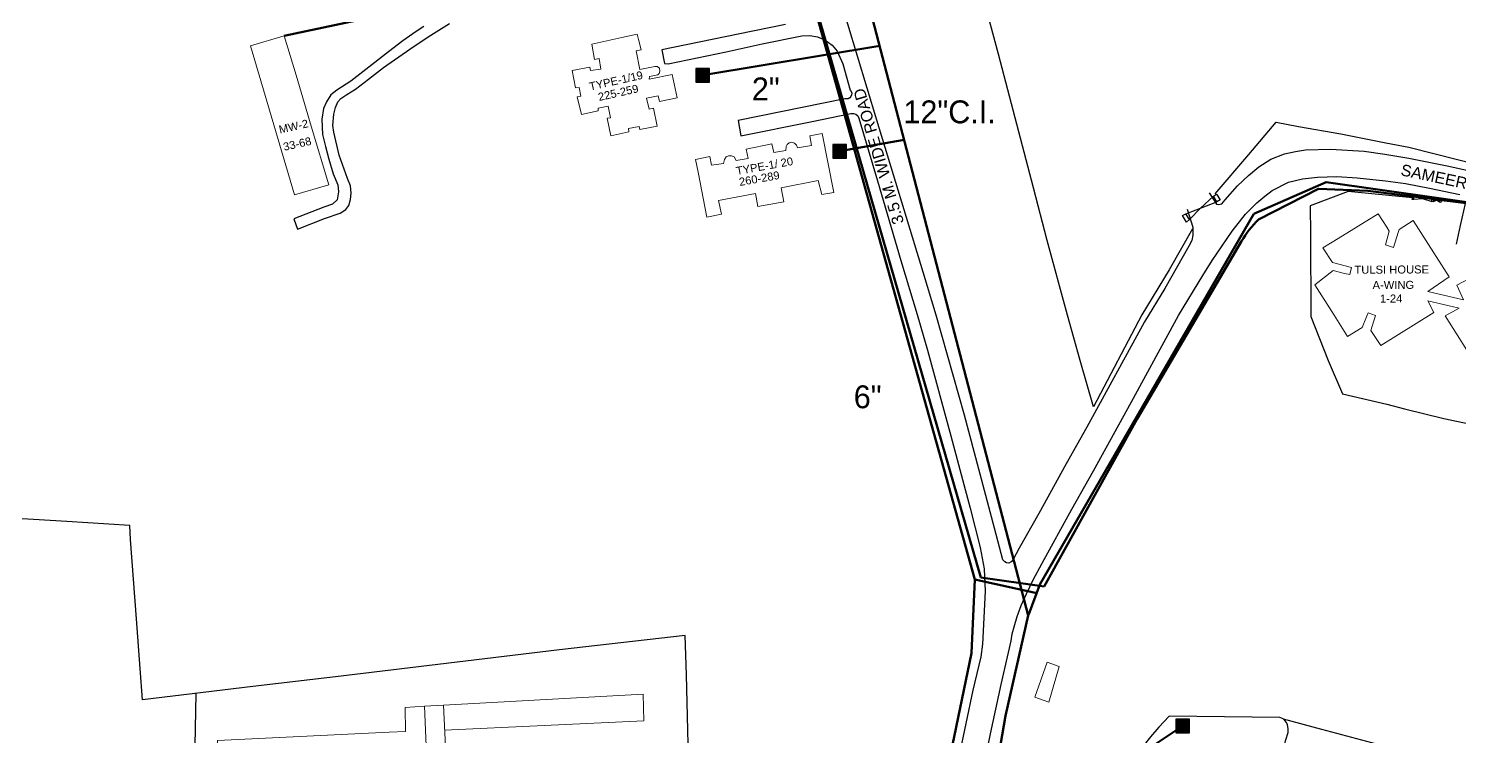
# Model space of a CAD drawing. Header units: millimetres. Extents: x 783 to 2788, y -521 to 1643.
# Drawn here: x 2100.5 to 2413.3, y 1030.8 to 1185.6 of the extents above; entities that cross this region are included whole.
import ezdxf

# ---------------------------------------------------------------- set-up
doc = ezdxf.new("R2010")
doc.units = ezdxf.units.MM
doc.layers.add('Building', color=1, linetype='Continuous', lineweight=9)
doc.layers.add('Water Supply Line', color=5, linetype='Continuous', lineweight=50)
for name, color, linetype in [('Compound Wall', 203, 'Continuous'), ('Fencing', 7, 'FENCELINE3'), ('Gate', 3, 'Continuous'), ('Road', 7, 'Continuous'), ('Text Building', 7, 'Continuous'), ('Text Road', 3, 'Continuous'), ('Water Line Dia Text', 7, 'Continuous'), ('Water Meter', 11, 'Continuous')]:
    doc.layers.add(name, color=color, linetype=linetype)
doc.styles.add('ROMAND', font='sanss___.ttf', dxfattribs={"height": 5})
doc.linetypes.add('FENCELINE3', pattern='A,0.5,-0.2,["X",Standard,S=0.1,R=0,X=-0.1,Y=-0.05],-0.25', length=0.95)

# ---------------------------------------------------------------- blocks, each defined once
blk = doc.blocks.new('ACAD-Master Plan')
at = {"layer": 'Building'}
for points in [[(-273.11, 1461.18), (-280.45, 1459.02), (-270.87, 1426.4), (-263.3, 1428.56), (-267.17, 1441.41), (-270.5, 1452.6)], [(-195.95, 1461.52), (-199.29, 1460.8), (-205.87, 1459.34), (-205.25, 1456.04), (-204.27, 1456.21), (-203.9, 1453.91), (-206.11, 1453.57), (-206.29, 1454.34), (-210.12, 1453.61), (-209.42, 1449.79), (-208.6, 1449.9), (-208.23, 1447.99), (-209.03, 1447.88), (-208.13, 1444.01), (-204.47, 1444.79), (-204.46, 1445.38), (-202.27, 1445.81), (-201.73, 1443.28), (-202.48, 1443.17), (-201.68, 1439.31), (-197.73, 1440.19), (-197.84, 1440.9), (-195.47, 1441.37), (-195.34, 1440.67), (-191.52, 1441.46), (-192.37, 1445.39), (-193.28, 1445.14), (-193.86, 1447.52), (-191.37, 1448.03), (-191.05, 1446.86), (-187.19, 1447.66), (-188.27, 1452.73), (-193.29, 1451.7), (-193.23, 1452.3), (-191.44, 1452.69), (-191.12, 1452.93), (-190.94, 1453.48), (-191.08, 1454.11), (-191.58, 1454.48), (-192.1, 1454.46), (-195.32, 1453.83), (-196.12, 1457.92), (-195.08, 1458.1), (-195.63, 1460.37)], [(-155.5, 1439.82), (-152.93, 1426.91), (-155.59, 1426.49), (-156.36, 1429.52), (-164.46, 1427.91), (-163.87, 1424.87), (-169.52, 1423.85), (-170.08, 1426.71), (-178.15, 1425.14), (-177.52, 1422.17), (-180.69, 1421.55), (-182.62, 1431.34), (-183.14, 1434.1), (-180.02, 1434.78), (-179.67, 1432.91), (-177.06, 1433.29), (-176.81, 1434.15), (-176.47, 1434.7), (-175.94, 1434.95), (-175.29, 1434.96), (-174.75, 1434.69), (-174.28, 1433.94), (-171.64, 1434.37), (-172.11, 1436.43), (-166.51, 1437.58), (-166.02, 1435.65), (-163.44, 1436.12), (-163.38, 1437.01), (-163.14, 1437.44), (-162.7, 1437.77), (-162.13, 1437.91), (-161.52, 1437.69), (-161.1, 1437.28), (-160.91, 1436.66), (-157.84, 1437.2), (-158.16, 1439.31)], [(-106.31, 1324.2), (-108.99, 1316.51), (-105.92, 1315.45), (-103.64, 1323.23)]]:
    blk.add_lwpolyline(points, close=True, dxfattribs=at)
for points in [[(-11.91, 1388.3), (-19.27, 1399.94), (-16.19, 1401.6), (-23.05, 1403.25), (-21.74, 1400.69), (-33.33, 1393.46), (-35.54, 1396.7), (-34.52, 1399.99), (-36.12, 1400.62), (-36.45, 1399.74), (-37.4, 1397.39), (-40.66, 1395.43), (-43.52, 1400.05), (-47.8, 1406.71), (-43.76, 1409.82), (-41.26, 1409.22), (-40.12, 1408.97), (-39.74, 1410.53), (-43.9, 1411.63), (-46.04, 1414.82), (-42.67, 1416.86), (-33.91, 1422.24), (-32.03, 1419.35), (-31.55, 1418.47), (-32.33, 1415.44), (-30.6, 1414.85), (-29.57, 1418.2), (-29.37, 1418.79), (-26.28, 1420.81), (-18.41, 1408.46), (-23.05, 1405.23), (-15.26, 1403.42), (-16.74, 1406.66), (-4.18, 1413.3)], [(-238.03, 1309.28), (-194.45, 1311.33), (-194.58, 1317.2), (-238.3, 1314.74)], [(-241.93, 1303.27), (-269.99, 1302.09), (-287.5, 1301.24), (-287.71, 1307.03), (-250.14, 1308.88), (-246.61, 1308.98), (-246.62, 1314.25), (-242.41, 1314.55)], [(-238.3, 1314.74), (-242.41, 1314.55)], [(-242.41, 1314.55), (-241.01, 1281.53), (-240.59, 1272.09), (-240.22, 1261.7), (-239.93, 1251.9)], [(-236.91, 1286.11), (-238.3, 1314.74)]]:
    blk.add_lwpolyline(points, dxfattribs=at)
at = {"layer": 'Compound Wall'}
for points in [[(-26.44, 1425.78), (-40.49, 1427.15), (-48.83, 1423.98), (-48.73, 1417.74), (-48.64, 1399.77), (-44.86, 1390.16), (-41.72, 1382.88), (-32.01, 1380.58), (-28.18, 1379.56), (-19.59, 1377.44), (-0.11, 1373.37)], [(-20.14, 1425.19), (-15.55, 1424.66), (-14.84, 1424.51)], [(-16.81, 1415.61), (-15.95, 1419.71), (-14.84, 1424.51)]]:
    blk.add_lwpolyline(points, dxfattribs=at)
at = {"layer": 'Fencing', "linetype": 'FENCELINE3'}
for points in [[(-74.53, 1418.99), (-79.64, 1410.01), (-85.56, 1400.18), (-96.17, 1380.01), (-99.06, 1390.14), (-101.83, 1400.05), (-106.26, 1416.43), (-109.26, 1427.91), (-116.94, 1457.19), (-123.46, 1481.61), (-129.2, 1503.56), (-136.35, 1530.15), (-147.63, 1571.64), (-150.88, 1583.48)], [(-69.57, 1426.62), (-62.21, 1435.22), (-56.22, 1442.31), (-51.38, 1441.36), (-42.12, 1439.73), (-32.22, 1437.78), (-27.23, 1436.82), (-16.28, 1434.03), (-6.44, 1431.58), (-3.31, 1430.77), (-4.82, 1438.76), (-7.22, 1451.18), (-9.1, 1460.61), (-10.35, 1467.09)], [(-184.47, 1294.1), (-185.15, 1321.41), (-185.41, 1330.02), (-212.91, 1326.85), (-261.89, 1320.95), (-279.92, 1318.83), (-304.1, 1315.96), (-304.6, 1322.76), (-305.36, 1333.68), (-306.67, 1350.97), (-306.87, 1354.06), (-320.58, 1354.93), (-336.51, 1355.9)], [(-292.43, 1317.34), (-292.63, 1305.88), (-293.06, 1288.87), (-293.17, 1274.59), (-293.14, 1270.69), (-293.13, 1265.81), (-293.27, 1248.38), (-293.39, 1225.07), (-293.63, 1196.31), (-293.73, 1182.19), (-293.76, 1174.69), (-283.75, 1173.42), (-272.83, 1171.95), (-249.9, 1172.41), (-246.52, 1175.37), (-245.02, 1178.64), (-245.22, 1184.83)], [(-54.73, 1311.76), (-55.45, 1312.05), (-79.59, 1312.34), (-81.9, 1309.94), (-83.72, 1307.82), (-85.07, 1306.11), (-86.74, 1303.65), (-87.99, 1301.29), (-89.45, 1297.75), (-90.26, 1295.38), (-93.11, 1287.54), (-94.89, 1282.71), (-98.48, 1273.11), (-100.43, 1267.77), (-101.23, 1265.69), (-102.58, 1262.12), (-105.41, 1254.43), (-106.66, 1251.1), (-108.03, 1247.32)], [(-54.96, 1303.75), (-54.1, 1307.21), (-53.62, 1308.8), (-53.6, 1309.67), (-53.72, 1310.49), (-54, 1310.96), (-54.32, 1311.37), (-54.73, 1311.76)], [(-54.73, 1311.76), (-46.29, 1309.5), (-29.95, 1305.15), (-25.1, 1303.8), (-26.07, 1298.99), (-28.43, 1287.09), (-29.46, 1282.16), (-31.52, 1271.9), (-33.96, 1260.29), (-36.17, 1249.37), (-36.94, 1245.93), (-38.07, 1240.39), (-38.72, 1237.34), (-39.93, 1231.34), (-43.89, 1212.26), (-45.15, 1206.11), (-47.28, 1206.5), (-49.21, 1198.53), (-50.57, 1193.12)]]:
    blk.add_lwpolyline(points, dxfattribs=at)
at = {"layer": 'Gate'}
for points in [[(-69.94, 1426.15), (-69.25, 1426.54), (-68.47, 1425.28), (-69.17, 1424.84)], [(-76, 1422.26), (-69.17, 1424.84)], [(-75.2, 1420.99), (-72.74, 1423.48), (-69.94, 1426.15)], [(-69.17, 1424.84), (-69.94, 1426.15)], [(-26.13, 1425.36), (-26.49, 1425.35), (-26.44, 1425.78)], [(-26.04, 1426.19), (-26.39, 1426.18), (-26.44, 1425.78)], [(-26.13, 1425.36), (-26.04, 1426.19)], [(-22.16, 1425.71), (-26.13, 1425.36)], [(-26.04, 1426.19), (-22.21, 1424.95)], [(-22.21, 1424.95), (-22.16, 1425.71)], [(-21.86, 1424.92), (-22.21, 1424.95)], [(-22.16, 1425.71), (-21.83, 1425.68)], [(-21.83, 1425.68), (-21.86, 1424.92)], [(-21.86, 1424.92), (-20.37, 1425.6)], [(-20.52, 1424.78), (-21.83, 1425.68)], [(-20.52, 1424.78), (-20.37, 1425.6)], [(-20.37, 1425.6), (-20.1, 1425.54), (-20.2, 1424.74), (-20.52, 1424.78)], [(-75.2, 1420.99), (-75.86, 1420.39), (-76.68, 1421.85), (-76, 1422.26)], [(-75.2, 1420.99), (-76, 1422.26)]]:
    blk.add_lwpolyline(points, dxfattribs=at)
at = {"layer": 'Road'}
for points in [[(-242.59, 1463.25), (-244.21, 1462.11), (-247.15, 1460.09), (-250.32, 1457.69), (-254.57, 1454.35), (-258.56, 1451.27), (-261.57, 1449.28), (-262.9, 1448.27), (-263.85, 1446.73), (-264.48, 1445.29), (-264.89, 1442.93), (-264.69, 1439.6), (-264.08, 1436.95), (-263.37, 1434.19), (-262.38, 1430.98), (-261.39, 1428.56), (-261.22, 1427.05), (-261.5, 1425.33), (-262.55, 1424.39), (-264.45, 1423.7), (-271.01, 1421.14), (-270.15, 1418.88), (-264.25, 1421.22), (-260.86, 1422.41), (-259.63, 1423.22), (-258.96, 1424.1), (-258.59, 1425.42), (-258.43, 1426.8), (-258.62, 1428.39), (-259.23, 1429.96), (-261.06, 1435.12), (-262.24, 1440.12), (-262.44, 1441.6), (-262.22, 1444.08), (-261.91, 1445.53), (-261.37, 1446.76), (-260.68, 1447.48), (-259.38, 1448.37), (-257.48, 1449.53), (-254.66, 1451.74), (-251.38, 1454.28), (-245.65, 1458.29), (-241.59, 1460.97), (-236.92, 1463.86)], [(-75.65, 1423.28), (-74.47, 1419.33), (-74.42, 1417.56), (-74.67, 1416.39), (-75.3, 1415.2), (-80.56, 1405.89), (-84.99, 1398.61), (-97.63, 1375.57), (-102.11, 1367.57), (-108.08, 1356.71), (-112.41, 1349.08), (-113.74, 1346.6), (-114.18, 1346.09), (-114.69, 1345.86), (-115.16, 1345.93), (-115.57, 1346.1), (-116.01, 1346.58), (-117.82, 1353.47), (-124.37, 1378.22), (-130.57, 1400.09), (-133.37, 1409.46), (-143.5, 1442.77), (-151.98, 1470.79)], [(-70.88, 1426.84), (-69.25, 1424.37), (-68.82, 1424.29), (-68.11, 1424.47), (-67.36, 1425.28), (-64.66, 1428.38), (-62.29, 1430.65), (-60.01, 1432.53), (-57.42, 1434.18), (-54.43, 1435.35), (-51.99, 1435.92), (-49.79, 1436.23), (-44.36, 1436.38), (-37.01, 1435.95), (-32.49, 1435.32), (-27.23, 1434.41), (-18.81, 1432.75), (0.22, 1428.51)], [(-120.06, 1301.7), (-118.68, 1308.52), (-116.32, 1319.31), (-114.13, 1328.86), (-113.92, 1330.35), (-113.52, 1331.93), (-112.82, 1334.13), (-111.95, 1336.53), (-110.81, 1339.09), (-109.33, 1342.2), (-107.42, 1345.79), (-100.88, 1357.63), (-96.18, 1366.01), (-87.84, 1381.1), (-77.59, 1400.02), (-72.28, 1408.73), (-70.22, 1412.06), (-65.87, 1418.48), (-62.95, 1422.14), (-60.47, 1424.66), (-58.7, 1426.15), (-57.13, 1427.38), (-53.51, 1429.19), (-50.5, 1429.92), (-47.18, 1430.3), (-43, 1430.41), (-38.53, 1430.13), (-32.3, 1429.5), (-27.93, 1428.85), (-22.67, 1427.86), (-16.1, 1426.46)]]:
    blk.add_lwpolyline(points, dxfattribs=at)
blk.add_lwpolyline([(-163.48, 1463.64), (-173.87, 1461.53), (-190.55, 1458.1), (-189.94, 1455.14), (-189.14, 1455.04), (-176.49, 1457.71), (-168.61, 1459.47), (-159.92, 1461.19), (-158.15, 1461.26), (-156.5, 1460.98), (-154.88, 1460.29), (-153.29, 1459.15), (-152.17, 1457.8), (-150.96, 1455.08), (-149.36, 1449.3, -0.800403), (-150.51, 1447.44), (-173.87, 1442.66), (-173.24, 1439.33), (-158.01, 1442.39), (-149.19, 1444.22, -0.391513), (-147.44, 1443.18), (-143.4, 1429.45), (-138.28, 1412.05), (-134.74, 1400.2), (-132.43, 1392.4), (-127.33, 1373.66), (-123.09, 1357.86), (-120.92, 1349.23), (-120.05, 1344.56), (-119.86, 1339.7), (-120.42, 1328.12), (-120.83, 1325.34), (-122.51, 1318.02), (-125.59, 1303.42)], format="xyb", dxfattribs=at)
at = {"layer": 'Text Building', "style": 'ROMAND'}
for s, rotation, p in [('TYPE-1/19', 12.6323, (-206.2, 1449.21)), ('225-259', 12.6324, (-204.25, 1446.92)), ('MW-2', 12.6323, (-274.04, 1439.8)), ('33-68', 12.6323, (-273.1, 1436.02)), ('TYPE-1/ 20', 10.1254, (-174.15, 1430.74)), ('260-289', 10.1208, (-173.49, 1428.33)), ('TULSI HOUSE', 0.279, (-39.11, 1409.14)), ('A-WING', 0.2858, (-35.15, 1405.79)), ('1-24', 0.2858, (-33.53, 1402.83))]:
    blk.add_text(s, height=1.75, rotation=rotation, dxfattribs=at).set_placement(p)
at = {"layer": 'Text Road', "style": 'ROMAND'}
for s, rotation, p in [('3.5 M. WIDE ROAD', 106.4787, (-137.56, 1420.37)), ('SAMEER ROAD 5.50M. WIDE', 347.9989, (-29.17, 1430.72))]:
    blk.add_text(s, height=2.5, rotation=rotation, dxfattribs=at).set_placement(p)

msp = doc.modelspace()

# ---------------------------------------------------------------- hatches: boundary and pattern name
at = {"layer": 'Water Meter'}
for points in [[(2249.41, 1176.92), (2246.41, 1176.92), (2246.41, 1173.92), (2249.41, 1173.92)], [(2279.33, 1160.3), (2276.33, 1160.3), (2276.33, 1157.3), (2279.33, 1157.3)], [(2354.37, 1034.57), (2351.37, 1034.57), (2351.37, 1031.57), (2354.37, 1031.57)]]:
    msp.add_hatch(color=256, dxfattribs=at).paths.add_polyline_path(points)

# ---------------------------------------------------------------- linework, layer by layer
for points in [[(2246.41, 1173.92), (2249.41, 1173.92), (2249.41, 1176.92), (2246.41, 1176.92)], [(2276.33, 1157.3), (2279.33, 1157.3), (2279.33, 1160.3), (2276.33, 1160.3)], [(2351.37, 1031.57), (2354.37, 1031.57), (2354.37, 1034.57), (2351.37, 1034.57)]]:
    msp.add_lwpolyline(points, close=True, dxfattribs=at)
for points in [[(2249.41, 1173.92), (2246.41, 1176.92)], [(2279.33, 1157.3), (2276.33, 1160.3)], [(2354.37, 1031.57), (2351.37, 1034.57)]]:
    msp.add_lwpolyline(points, dxfattribs=at)
at = {"layer": 'Water Supply Line'}
for p, q in [((2259.27, 1236.68), (2308.68, 1065.58)), ((2368.37, 1145.14), (2384.19, 1152.05)), ((2384.19, 1152.05), (2421.26, 1146.77)), ((2369.41, 1143.9), (2382.53, 1150.58)), ((2382.53, 1150.58), (2393.35, 1150.17)), ((2393.35, 1150.17), (2425.85, 1146.04)), ((2321.62, 1064), (2368.37, 1145.14)), ((2307.43, 1065.12), (2320.93, 1062.14)), ((2308.68, 1065.58), (2322.58, 1063.58)), ((2321.62, 1064), (2319.24, 1057.55))]:
    msp.add_line(p, q, dxfattribs=at)
for points in [[(2259.34, 1286.54), (2319.07, 1057.24)], [(2277.5, 1216.82), (2224.1, 1200.41), (2185.63, 1190.23), (2156.4, 1184.04)], [(2270.7, 1196.35), (2307.43, 1065.12), (2306.67, 1049.03), (2302.07, 1026.81), (2299.51, 1008.94), (2295.13, 982.69), (2286.18, 952.56), (2274.69, 914), (2257.41, 857.35), (2241.87, 810.39)], [(2286.61, 1181.86), (2247.91, 1175.42)], [(2291.97, 1161.29), (2277.83, 1158.8)], [(2181.09, 586.1), (2187.5, 605.29), (2206.77, 668.52), (2211.61, 683.67), (2221.06, 714.8), (2229.09, 735.9), (2242.85, 785.94), (2246.05, 797.99), (2253.19, 817.48), (2258.03, 829.57), (2273.34, 864.79), (2290.35, 914.43), (2304.04, 976.98), (2314.14, 1035.28), (2319.07, 1057.24), (2319.24, 1057.55)], [(2352.87, 1033.07), (2345.65, 1028.28), (2341.61, 1022.95), (2323.13, 971.75), (2303.8, 918.44), (2288.02, 873.16), (2286.58, 867.53), (2281.08, 855.2), (2286.28, 851.74)]]:
    msp.add_lwpolyline(points, dxfattribs=at)
msp.add_lwpolyline([(2322.58, 1063.58), (2342.86, 1100.24), (2365.71, 1139.12, -0.063697), (2369.41, 1143.9)], format="xyb", dxfattribs=at)

# ---------------------------------------------------------------- block references
msp.add_blockref('ACAD-Master Plan', (2429.51, -277.14), dxfattribs=at)

# ---------------------------------------------------------------- texts
at = {"layer": 'Water Line Dia Text'}
for s, p in [('2"', (2258.65, 1169.94)), ('12"C.I.', (2291.78, 1164.92)), ('6"', (2280.93, 1102.58))]:
    msp.add_text(s, height=5, dxfattribs=at).set_placement(p)

doc.saveas('drawing.dxf')
